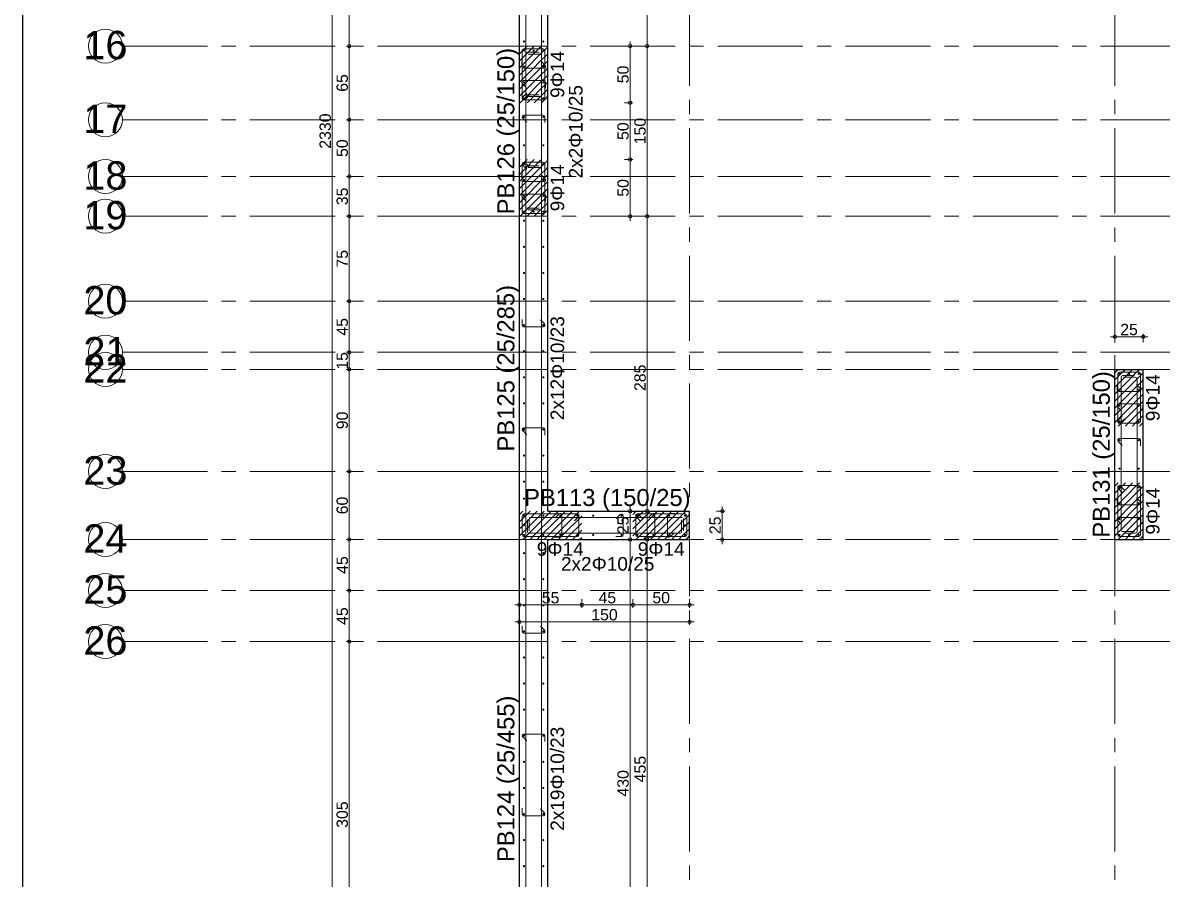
# Model space of a CAD drawing. Header units: millimetres. Extents: x 2232 to 85269, y -3593 to 5869.
# Drawn here: x 16178 to 17182, y 3731 to 4486 of the extents above; entities that cross this region are included whole.
import ezdxf

# ---------------------------------------------------------------- set-up
doc = ezdxf.new("R2010")
doc.units = ezdxf.units.MM
doc.linetypes.add('CENTER2', pattern=[112.5, 75, -12.5, 12.5, -12.5])
doc.linetypes.add('DASHDOT2', pattern=[12.7, 6.35, -3.175, 0, -3.175])
doc.layers.add('aks', color=251, linetype='DASHDOT2', lineweight=35)
for name, color, linetype in [('Donatı Yazısı', 7, 'Continuous'), ('Donatı Çizgisi', 7, 'Continuous'), ('Kolon', 7, 'Continuous'), ('Ölçülendirme', 7, 'Continuous')]:
    doc.layers.add(name, color=color, linetype=linetype)
doc.styles.add('arial_1_18', font='arial.ttf', dxfattribs={"height": 0.2})

# ---------------------------------------------------------------- blocks, each defined once
blk = doc.blocks.new('IDE912Entity7120')
at = {"layer": 'aks', "color": 250, "linetype": 'CENTER2', "lineweight": 5}
for points in [[(144.4, 1455), (444.4, 1455)], [(444.4, 1455), (3754.4, 1455)]]:
    blk.add_lwpolyline(points, dxfattribs=at)
at = {"layer": 'aks', "color": 30, "linetype": 'Continuous', "lineweight": 5}
blk.add_circle((129.4, 1455), 15, dxfattribs=at)
at = {"layer": 'aks', "color": 1, "linetype": 'Continuous', "lineweight": 5, "style": 'arial_1_18'}
blk.add_text('17', height=25, dxfattribs=at).set_placement((110, 1443.4))
blk = doc.blocks.new('IDE912Entity7145')
at = {"layer": 'aks', "color": 250, "linetype": 'CENTER2', "lineweight": 5}
for points in [[(144.4, 1085), (444.4, 1085)], [(444.4, 1085), (3754.4, 1085)]]:
    blk.add_lwpolyline(points, dxfattribs=at)
at = {"layer": 'aks', "color": 30, "linetype": 'Continuous', "lineweight": 5}
blk.add_circle((129.4, 1085), 15, dxfattribs=at)
at = {"layer": 'aks', "color": 1, "linetype": 'Continuous', "lineweight": 5, "style": 'arial_1_18'}
blk.add_text('24', height=25, dxfattribs=at).set_placement((110, 1073.4))
blk = doc.blocks.new('IDE912Entity7146')
at = {"layer": 'aks', "color": 250, "linetype": 'CENTER2', "lineweight": 5}
for points in [[(144.4, 1235), (444.4, 1235)], [(444.4, 1235), (3754.4, 1235)]]:
    blk.add_lwpolyline(points, dxfattribs=at)
at = {"layer": 'aks', "color": 30, "linetype": 'Continuous', "lineweight": 5}
blk.add_circle((129.4, 1235), 15, dxfattribs=at)
at = {"layer": 'aks', "color": 1, "linetype": 'Continuous', "lineweight": 5, "style": 'arial_1_18'}
blk.add_text('22', height=25, dxfattribs=at).set_placement((110, 1223.4))
blk = doc.blocks.new('IDE912Entity7147')
at = {"layer": 'aks', "color": 250, "linetype": 'CENTER2', "lineweight": 5}
blk.add_lwpolyline([(644.4, 360), (644.4, 2530)], dxfattribs=at)
blk = doc.blocks.new('IDE912Entity7148')
at = {"layer": 'aks', "color": 250, "linetype": 'CENTER2', "lineweight": 5}
blk.add_lwpolyline([(494.4, 360), (494.4, 2530)], dxfattribs=at)
blk = doc.blocks.new('IDE912Entity7149')
at = {"layer": 'aks', "color": 250, "linetype": 'CENTER2', "lineweight": 5}
for points in [[(144.4, 1040), (444.4, 1040)], [(444.4, 1040), (3754.4, 1040)]]:
    blk.add_lwpolyline(points, dxfattribs=at)
at = {"layer": 'aks', "color": 30, "linetype": 'Continuous', "lineweight": 5}
blk.add_circle((129.4, 1040), 15, dxfattribs=at)
at = {"layer": 'aks', "color": 1, "linetype": 'Continuous', "lineweight": 5, "style": 'arial_1_18'}
blk.add_text('25', height=25, dxfattribs=at).set_placement((110, 1028.4))
blk = doc.blocks.new('IDE912Entity7150')
at = {"layer": 'aks', "color": 250, "linetype": 'CENTER2', "lineweight": 5}
for points in [[(144.4, 1295), (444.4, 1295)], [(444.4, 1295), (3754.4, 1295)]]:
    blk.add_lwpolyline(points, dxfattribs=at)
at = {"layer": 'aks', "color": 30, "linetype": 'Continuous', "lineweight": 5}
blk.add_circle((129.4, 1295), 15, dxfattribs=at)
at = {"layer": 'aks', "color": 1, "linetype": 'Continuous', "lineweight": 5, "style": 'arial_1_18'}
blk.add_text('20', height=25, dxfattribs=at).set_placement((110, 1283.4))
blk = doc.blocks.new('IDE912Entity7151')
at = {"layer": 'aks', "color": 250, "linetype": 'CENTER2', "lineweight": 5}
for points in [[(144.4, 1405), (444.4, 1405)], [(444.4, 1405), (3754.4, 1405)]]:
    blk.add_lwpolyline(points, dxfattribs=at)
at = {"layer": 'aks', "color": 30, "linetype": 'Continuous', "lineweight": 5}
blk.add_circle((129.4, 1405), 15, dxfattribs=at)
at = {"layer": 'aks', "color": 1, "linetype": 'Continuous', "lineweight": 5, "style": 'arial_1_18'}
blk.add_text('18', height=25, dxfattribs=at).set_placement((110, 1393.4))
blk = doc.blocks.new('IDE912Entity7152')
at = {"layer": 'aks', "color": 250, "linetype": 'CENTER2', "lineweight": 5}
for points in [[(144.4, 1250), (444.4, 1250)], [(444.4, 1250), (3754.4, 1250)]]:
    blk.add_lwpolyline(points, dxfattribs=at)
at = {"layer": 'aks', "color": 30, "linetype": 'Continuous', "lineweight": 5}
blk.add_circle((129.4, 1250), 15, dxfattribs=at)
at = {"layer": 'aks', "color": 1, "linetype": 'Continuous', "lineweight": 5, "style": 'arial_1_18'}
blk.add_text('21', height=25, dxfattribs=at).set_placement((110, 1238.4))
blk = doc.blocks.new('IDE912Entity7153')
at = {"layer": 'aks', "color": 250, "linetype": 'CENTER2', "lineweight": 5}
for points in [[(144.4, 995), (444.4, 995)], [(444.4, 995), (3754.4, 995)]]:
    blk.add_lwpolyline(points, dxfattribs=at)
at = {"layer": 'aks', "color": 30, "linetype": 'Continuous', "lineweight": 5}
blk.add_circle((129.4, 995), 15, dxfattribs=at)
at = {"layer": 'aks', "color": 1, "linetype": 'Continuous', "lineweight": 5, "style": 'arial_1_18'}
blk.add_text('26', height=25, dxfattribs=at).set_placement((110, 983.4))
blk = doc.blocks.new('IDE912Entity7154')
at = {"layer": 'aks', "color": 250, "linetype": 'CENTER2', "lineweight": 5}
for points in [[(144.4, 1145), (444.4, 1145)], [(444.4, 1145), (3754.4, 1145)]]:
    blk.add_lwpolyline(points, dxfattribs=at)
at = {"layer": 'aks', "color": 30, "linetype": 'Continuous', "lineweight": 5}
blk.add_circle((129.4, 1145), 15, dxfattribs=at)
at = {"layer": 'aks', "color": 1, "linetype": 'Continuous', "lineweight": 5, "style": 'arial_1_18'}
blk.add_text('23', height=25, dxfattribs=at).set_placement((110, 1133.4))
blk = doc.blocks.new('IDE912Entity7155')
at = {"layer": 'aks', "color": 250, "linetype": 'CENTER2', "lineweight": 5}
for points in [[(144.4, 1370), (444.4, 1370)], [(444.4, 1370), (3754.4, 1370)]]:
    blk.add_lwpolyline(points, dxfattribs=at)
at = {"layer": 'aks', "color": 30, "linetype": 'Continuous', "lineweight": 5}
blk.add_circle((129.4, 1370), 15, dxfattribs=at)
at = {"layer": 'aks', "color": 1, "linetype": 'Continuous', "lineweight": 5, "style": 'arial_1_18'}
blk.add_text('19', height=25, dxfattribs=at).set_placement((110, 1358.4))
blk = doc.blocks.new('IDE912Entity7156')
at = {"layer": 'aks', "color": 250, "linetype": 'CENTER2', "lineweight": 5}
for points in [[(144.4, 1520), (444.4, 1520)], [(444.4, 1520), (3754.4, 1520)]]:
    blk.add_lwpolyline(points, dxfattribs=at)
at = {"layer": 'aks', "color": 30, "linetype": 'Continuous', "lineweight": 5}
blk.add_circle((129.4, 1520), 15, dxfattribs=at)
at = {"layer": 'aks', "color": 1, "linetype": 'Continuous', "lineweight": 5, "style": 'arial_1_18'}
blk.add_text('16', height=25, dxfattribs=at).set_placement((110, 1508.4))
blk = doc.blocks.new('IDE912Entity7157')
at = {"layer": 'aks', "color": 250, "linetype": 'CENTER2', "lineweight": 5}
blk.add_lwpolyline([(1019.4, 360), (1019.4, 2530)], dxfattribs=at)
blk = doc.blocks.new('IDE912Entity7168')
at = {"layer": 'Ölçülendirme', "color": 5, "linetype": 'Continuous', "lineweight": 5}
for points in [[(329.4, 276), (329.4, 2614)], [(344.4, 276), (344.4, 2614)], [(349.4, 1520), (341.9, 1520)], [(349.4, 1455), (341.9, 1455)], [(349.4, 1405), (341.9, 1405)], [(349.4, 1370), (341.9, 1370)], [(349.4, 1295), (341.9, 1295)], [(349.4, 1250), (341.9, 1250)], [(349.4, 1235), (341.9, 1235)], [(349.4, 1145), (341.9, 1145)], [(349.4, 1085), (341.9, 1085)], [(349.4, 1040), (341.9, 1040)], [(349.4, 995), (341.9, 995)]]:
    blk.add_lwpolyline(points, dxfattribs=at)
for centre in [(344.4, 1520), (344.4, 1455), (344.4, 1405), (344.4, 1370), (344.4, 1295), (344.4, 1250), (344.4, 1235), (344.4, 1145), (344.4, 1085), (344.4, 1040), (344.4, 995)]:
    blk.add_circle(centre, 1.5, dxfattribs=at)
at = {"layer": 'Ölçülendirme', "color": 5, "linetype": 'Continuous', "lineweight": 5, "style": 'arial_1_18'}
for s, p in [('65', (343.2, 1479.7)), ('2330', (328.2, 1429.5)), ('50', (343.2, 1422.2)), ('35', (343.2, 1379.7)), ('75', (343.2, 1324.7)), ('45', (343.2, 1264.7)), ('15', (343.2, 1234.7)), ('90', (343.2, 1182.2)), ('60', (343.2, 1107.2)), ('45', (343.2, 1054.7)), ('45', (343.2, 1009.7)), ('305', (343.2, 830.8))]:
    blk.add_text(s, height=10, rotation=90, dxfattribs=at).set_placement(p)

msp = doc.modelspace()

# ---------------------------------------------------------------- hatches: boundary and pattern name
at = {"layer": 'Donatı Çizgisi', "linetype": 'Continuous', "lineweight": 5}
h = msp.add_hatch(color=5, dxfattribs=at)
edge = h.paths.add_edge_path(flags=0)
edge.add_arc((16619.7, 4469.7), 1, 0, 360)
h = msp.add_hatch(color=5, dxfattribs=at)
edge = h.paths.add_edge_path(flags=0)
edge.add_arc((16636.7, 4469.7), 1, 0, 360)
h = msp.add_hatch(color=5, dxfattribs=at)
edge = h.paths.add_edge_path(flags=0)
edge.add_arc((16619.7, 4461.7), 1, 0, 360)
h = msp.add_hatch(color=5, dxfattribs=at)
edge = h.paths.add_edge_path(flags=0)
edge.add_arc((16628.2, 4461.7), 1, 0, 360)
h = msp.add_hatch(color=5, dxfattribs=at)
edge = h.paths.add_edge_path(flags=0)
edge.add_arc((16636.7, 4461.7), 1, 0, 360)
h = msp.add_hatch(color=5, dxfattribs=at)
edge = h.paths.add_edge_path(flags=0)
edge.add_arc((16619.7, 4447.7), 1, 0, 360)
h = msp.add_hatch(color=5, dxfattribs=at)
edge = h.paths.add_edge_path(flags=0)
edge.add_arc((16636.7, 4447.7), 1, 0, 360)
h = msp.add_hatch(color=5, dxfattribs=at)
edge = h.paths.add_edge_path(flags=0)
edge.add_arc((16619.7, 4433.7), 1, 0, 360)
h = msp.add_hatch(color=5, dxfattribs=at)
edge = h.paths.add_edge_path(flags=0)
edge.add_arc((16636.7, 4433.7), 1, 0, 360)
h = msp.add_hatch(color=5, dxfattribs=at)
edge = h.paths.add_edge_path(flags=0)
edge.add_arc((16619.7, 4419.7), 1, 0, 360)
h = msp.add_hatch(color=5, dxfattribs=at)
edge = h.paths.add_edge_path(flags=0)
edge.add_arc((16636.7, 4419.7), 1, 0, 360)
h = msp.add_hatch(color=5, dxfattribs=at)
edge = h.paths.add_edge_path(flags=0)
edge.add_arc((16619.7, 4403.2), 1, 0, 360)
h = msp.add_hatch(color=5, dxfattribs=at)
edge = h.paths.add_edge_path(flags=0)
edge.add_arc((16636.7, 4403.2), 1, 0, 360)
h = msp.add_hatch(color=5, dxfattribs=at)
edge = h.paths.add_edge_path(flags=0)
edge.add_arc((16619.7, 4378.2), 1, 0, 360)
h = msp.add_hatch(color=5, dxfattribs=at)
edge = h.paths.add_edge_path(flags=0)
edge.add_arc((16636.7, 4378.2), 1, 0, 360)
h = msp.add_hatch(color=5, dxfattribs=at)
edge = h.paths.add_edge_path(flags=0)
edge.add_arc((16619.7, 4361.7), 1, 0, 360)
h = msp.add_hatch(color=5, dxfattribs=at)
edge = h.paths.add_edge_path(flags=0)
edge.add_arc((16636.7, 4361.7), 1, 0, 360)
h = msp.add_hatch(color=5, dxfattribs=at)
edge = h.paths.add_edge_path(flags=0)
edge.add_arc((16619.7, 4347.7), 1, 0, 360)
h = msp.add_hatch(color=5, dxfattribs=at)
edge = h.paths.add_edge_path(flags=0)
edge.add_arc((16636.7, 4347.7), 1, 0, 360)
h = msp.add_hatch(color=5, dxfattribs=at)
edge = h.paths.add_edge_path(flags=0)
edge.add_arc((16619.7, 4333.7), 1, 0, 360)
h = msp.add_hatch(color=5, dxfattribs=at)
edge = h.paths.add_edge_path(flags=0)
edge.add_arc((16636.7, 4333.7), 1, 0, 360)
h = msp.add_hatch(color=5, dxfattribs=at)
edge = h.paths.add_edge_path(flags=0)
edge.add_arc((16619.7, 4319.7), 1, 0, 360)
h = msp.add_hatch(color=5, dxfattribs=at)
edge = h.paths.add_edge_path(flags=0)
edge.add_arc((16628.2, 4319.7), 1, 0, 360)
h = msp.add_hatch(color=5, dxfattribs=at)
edge = h.paths.add_edge_path(flags=0)
edge.add_arc((16636.7, 4319.7), 1, 0, 360)
h = msp.add_hatch(color=5, dxfattribs=at)
edge = h.paths.add_edge_path(flags=0)
edge.add_arc((16619.7, 4311.7), 1, 0, 360)
h = msp.add_hatch(color=5, dxfattribs=at)
edge = h.paths.add_edge_path(flags=0)
edge.add_arc((16636.7, 4311.7), 1, 0, 360)
h = msp.add_hatch(color=5, dxfattribs=at)
edge = h.paths.add_edge_path(flags=0)
edge.add_arc((16619.7, 4288.7), 1, 0, 360)
h = msp.add_hatch(color=5, dxfattribs=at)
edge = h.paths.add_edge_path(flags=0)
edge.add_arc((16636.7, 4288.7), 1, 0, 360)
h = msp.add_hatch(color=5, dxfattribs=at)
edge = h.paths.add_edge_path(flags=0)
edge.add_arc((16619.7, 4265.7), 1, 0, 360)
h = msp.add_hatch(color=5, dxfattribs=at)
edge = h.paths.add_edge_path(flags=0)
edge.add_arc((16636.7, 4265.7), 1, 0, 360)
h = msp.add_hatch(color=5, dxfattribs=at)
edge = h.paths.add_edge_path(flags=0)
edge.add_arc((16619.7, 4242.7), 1, 0, 360)
h = msp.add_hatch(color=5, dxfattribs=at)
edge = h.paths.add_edge_path(flags=0)
edge.add_arc((16636.7, 4242.7), 1, 0, 360)
h = msp.add_hatch(color=5, dxfattribs=at)
edge = h.paths.add_edge_path(flags=0)
edge.add_arc((16619.7, 4219.7), 1, 0, 360)
h = msp.add_hatch(color=5, dxfattribs=at)
edge = h.paths.add_edge_path(flags=0)
edge.add_arc((16636.7, 4219.7), 1, 0, 360)
h = msp.add_hatch(color=5, dxfattribs=at)
edge = h.paths.add_edge_path(flags=0)
edge.add_arc((16619.7, 4196.7), 1, 0, 360)
h = msp.add_hatch(color=5, dxfattribs=at)
edge = h.paths.add_edge_path(flags=0)
edge.add_arc((16636.7, 4196.7), 1, 0, 360)
h = msp.add_hatch(color=5, dxfattribs=at)
edge = h.paths.add_edge_path(flags=0)
edge.add_arc((16619.7, 4173.7), 1, 0, 360)
h = msp.add_hatch(color=5, dxfattribs=at)
edge = h.paths.add_edge_path(flags=0)
edge.add_arc((16636.7, 4173.7), 1, 0, 360)
h = msp.add_hatch(color=5, dxfattribs=at)
edge = h.paths.add_edge_path(flags=0)
edge.add_arc((17144.7, 4176.7), 1, 0, 360)
h = msp.add_hatch(color=5, dxfattribs=at)
edge = h.paths.add_edge_path(flags=0)
edge.add_arc((17153.2, 4176.7), 1, 0, 360)
h = msp.add_hatch(color=5, dxfattribs=at)
edge = h.paths.add_edge_path(flags=0)
edge.add_arc((17161.7, 4176.7), 1, 0, 360)
h = msp.add_hatch(color=5, dxfattribs=at)
edge = h.paths.add_edge_path(flags=0)
edge.add_arc((17144.7, 4162.7), 1, 0, 360)
h = msp.add_hatch(color=5, dxfattribs=at)
edge = h.paths.add_edge_path(flags=0)
edge.add_arc((17161.7, 4162.7), 1, 0, 360)
h = msp.add_hatch(color=5, dxfattribs=at)
edge = h.paths.add_edge_path(flags=0)
edge.add_arc((16619.7, 4150.7), 1, 0, 360)
h = msp.add_hatch(color=5, dxfattribs=at)
edge = h.paths.add_edge_path(flags=0)
edge.add_arc((16636.7, 4150.7), 1, 0, 360)
h = msp.add_hatch(color=5, dxfattribs=at)
edge = h.paths.add_edge_path(flags=0)
edge.add_arc((17144.7, 4148.7), 1, 0, 360)
h = msp.add_hatch(color=5, dxfattribs=at)
edge = h.paths.add_edge_path(flags=0)
edge.add_arc((17161.7, 4148.7), 1, 0, 360)
h = msp.add_hatch(color=5, dxfattribs=at)
edge = h.paths.add_edge_path(flags=0)
edge.add_arc((17144.7, 4134.7), 1, 0, 360)
h = msp.add_hatch(color=5, dxfattribs=at)
edge = h.paths.add_edge_path(flags=0)
edge.add_arc((17161.7, 4134.7), 1, 0, 360)
h = msp.add_hatch(color=5, dxfattribs=at)
edge = h.paths.add_edge_path(flags=0)
edge.add_arc((16619.7, 4127.7), 1, 0, 360)
h = msp.add_hatch(color=5, dxfattribs=at)
edge = h.paths.add_edge_path(flags=0)
edge.add_arc((16636.7, 4127.7), 1, 0, 360)
h = msp.add_hatch(color=5, dxfattribs=at)
edge = h.paths.add_edge_path(flags=0)
edge.add_arc((17144.7, 4118.2), 1, 0, 360)
h = msp.add_hatch(color=5, dxfattribs=at)
edge = h.paths.add_edge_path(flags=0)
edge.add_arc((17161.7, 4118.2), 1, 0, 360)
h = msp.add_hatch(color=5, dxfattribs=at)
edge = h.paths.add_edge_path(flags=0)
edge.add_arc((16619.7, 4104.7), 1, 0, 360)
h = msp.add_hatch(color=5, dxfattribs=at)
edge = h.paths.add_edge_path(flags=0)
edge.add_arc((16636.7, 4104.7), 1, 0, 360)
h = msp.add_hatch(color=5, dxfattribs=at)
edge = h.paths.add_edge_path(flags=0)
edge.add_arc((17144.7, 4093.2), 1, 0, 360)
h = msp.add_hatch(color=5, dxfattribs=at)
edge = h.paths.add_edge_path(flags=0)
edge.add_arc((17161.7, 4093.2), 1, 0, 360)
h = msp.add_hatch(color=5, dxfattribs=at)
edge = h.paths.add_edge_path(flags=0)
edge.add_arc((16619.7, 4081.7), 1, 0, 360)
h = msp.add_hatch(color=5, dxfattribs=at)
edge = h.paths.add_edge_path(flags=0)
edge.add_arc((16636.7, 4081.7), 1, 0, 360)
h = msp.add_hatch(color=5, dxfattribs=at)
edge = h.paths.add_edge_path(flags=0)
edge.add_arc((17144.7, 4076.7), 1, 0, 360)
h = msp.add_hatch(color=5, dxfattribs=at)
edge = h.paths.add_edge_path(flags=0)
edge.add_arc((17161.7, 4076.7), 1, 0, 360)
h = msp.add_hatch(color=5, dxfattribs=at)
edge = h.paths.add_edge_path(flags=0)
edge.add_arc((16619.7, 4066.7), 1, 0, 360)
h = msp.add_hatch(color=5, dxfattribs=at)
edge = h.paths.add_edge_path(flags=0)
edge.add_arc((16636.7, 4066.7), 1, 0, 360)
h = msp.add_hatch(color=5, dxfattribs=at)
edge = h.paths.add_edge_path(flags=0)
edge.add_arc((17144.7, 4062.7), 1, 0, 360)
h = msp.add_hatch(color=5, dxfattribs=at)
edge = h.paths.add_edge_path(flags=0)
edge.add_arc((17161.7, 4062.7), 1, 0, 360)
h = msp.add_hatch(color=5, dxfattribs=at)
edge = h.paths.add_edge_path(flags=0)
edge.add_arc((16619.7, 4051.7), 1, 0, 360)
h = msp.add_hatch(color=5, dxfattribs=at)
edge = h.paths.add_edge_path(flags=0)
edge.add_arc((16636.7, 4051.7), 1, 0, 360)
h = msp.add_hatch(color=5, dxfattribs=at)
edge = h.paths.add_edge_path(flags=0)
edge.add_arc((16651.7, 4051.7), 1, 0, 360)
h = msp.add_hatch(color=5, dxfattribs=at)
edge = h.paths.add_edge_path(flags=0)
edge.add_arc((16666.7, 4051.7), 1, 0, 360)
h = msp.add_hatch(color=5, dxfattribs=at)
edge = h.paths.add_edge_path(flags=0)
edge.add_arc((16680.7, 4051.7), 1, 0, 360)
h = msp.add_hatch(color=5, dxfattribs=at)
edge = h.paths.add_edge_path(flags=0)
edge.add_arc((16705.7, 4051.7), 1, 0, 360)
h = msp.add_hatch(color=5, dxfattribs=at)
edge = h.paths.add_edge_path(flags=0)
edge.add_arc((16719.7, 4051.7), 1, 0, 360)
h = msp.add_hatch(color=5, dxfattribs=at)
edge = h.paths.add_edge_path(flags=0)
edge.add_arc((16733.7, 4051.7), 1, 0, 360)
h = msp.add_hatch(color=5, dxfattribs=at)
edge = h.paths.add_edge_path(flags=0)
edge.add_arc((16747.7, 4051.7), 1, 0, 360)
h = msp.add_hatch(color=5, dxfattribs=at)
edge = h.paths.add_edge_path(flags=0)
edge.add_arc((16761.7, 4051.7), 1, 0, 360)
h = msp.add_hatch(color=5, dxfattribs=at)
edge = h.paths.add_edge_path(flags=0)
edge.add_arc((17144.7, 4048.7), 1, 0, 360)
h = msp.add_hatch(color=5, dxfattribs=at)
edge = h.paths.add_edge_path(flags=0)
edge.add_arc((17161.7, 4048.7), 1, 0, 360)
h = msp.add_hatch(color=5, dxfattribs=at)
edge = h.paths.add_edge_path(flags=0)
edge.add_arc((16619.7, 4043.2), 1, 0, 360)
h = msp.add_hatch(color=5, dxfattribs=at)
edge = h.paths.add_edge_path(flags=0)
edge.add_arc((16761.7, 4043.2), 1, 0, 360)
h = msp.add_hatch(color=5, dxfattribs=at)
edge = h.paths.add_edge_path(flags=0)
edge.add_arc((16619.7, 4034.7), 1, 0, 360)
h = msp.add_hatch(color=5, dxfattribs=at)
edge = h.paths.add_edge_path(flags=0)
edge.add_arc((16636.7, 4034.7), 1, 0, 360)
h = msp.add_hatch(color=5, dxfattribs=at)
edge = h.paths.add_edge_path(flags=0)
edge.add_arc((16651.7, 4034.7), 1, 0, 360)
h = msp.add_hatch(color=5, dxfattribs=at)
edge = h.paths.add_edge_path(flags=0)
edge.add_arc((16666.7, 4034.7), 1, 0, 360)
h = msp.add_hatch(color=5, dxfattribs=at)
edge = h.paths.add_edge_path(flags=0)
edge.add_arc((16680.7, 4034.7), 1, 0, 360)
h = msp.add_hatch(color=5, dxfattribs=at)
edge = h.paths.add_edge_path(flags=0)
edge.add_arc((16705.7, 4034.7), 1, 0, 360)
h = msp.add_hatch(color=5, dxfattribs=at)
edge = h.paths.add_edge_path(flags=0)
edge.add_arc((16719.7, 4034.7), 1, 0, 360)
h = msp.add_hatch(color=5, dxfattribs=at)
edge = h.paths.add_edge_path(flags=0)
edge.add_arc((16733.7, 4034.7), 1, 0, 360)
h = msp.add_hatch(color=5, dxfattribs=at)
edge = h.paths.add_edge_path(flags=0)
edge.add_arc((16747.7, 4034.7), 1, 0, 360)
h = msp.add_hatch(color=5, dxfattribs=at)
edge = h.paths.add_edge_path(flags=0)
edge.add_arc((16761.7, 4034.7), 1, 0, 360)
h = msp.add_hatch(color=5, dxfattribs=at)
edge = h.paths.add_edge_path(flags=0)
edge.add_arc((17144.7, 4034.7), 1, 0, 360)
h = msp.add_hatch(color=5, dxfattribs=at)
edge = h.paths.add_edge_path(flags=0)
edge.add_arc((17153.2, 4034.7), 1, 0, 360)
h = msp.add_hatch(color=5, dxfattribs=at)
edge = h.paths.add_edge_path(flags=0)
edge.add_arc((17161.7, 4034.7), 1, 0, 360)
h = msp.add_hatch(color=5, dxfattribs=at)
edge = h.paths.add_edge_path(flags=0)
edge.add_arc((16619.7, 4018.7), 1, 0, 360)
h = msp.add_hatch(color=5, dxfattribs=at)
edge = h.paths.add_edge_path(flags=0)
edge.add_arc((16636.7, 4018.7), 1, 0, 360)
h = msp.add_hatch(color=5, dxfattribs=at)
edge = h.paths.add_edge_path(flags=0)
edge.add_arc((16619.7, 3995.7), 1, 0, 360)
h = msp.add_hatch(color=5, dxfattribs=at)
edge = h.paths.add_edge_path(flags=0)
edge.add_arc((16636.7, 3995.7), 1, 0, 360)
h = msp.add_hatch(color=5, dxfattribs=at)
edge = h.paths.add_edge_path(flags=0)
edge.add_arc((16619.7, 3972.7), 1, 0, 360)
h = msp.add_hatch(color=5, dxfattribs=at)
edge = h.paths.add_edge_path(flags=0)
edge.add_arc((16636.7, 3972.7), 1, 0, 360)
h = msp.add_hatch(color=5, dxfattribs=at)
edge = h.paths.add_edge_path(flags=0)
edge.add_arc((16619.7, 3949.7), 1, 0, 360)
h = msp.add_hatch(color=5, dxfattribs=at)
edge = h.paths.add_edge_path(flags=0)
edge.add_arc((16636.7, 3949.7), 1, 0, 360)
h = msp.add_hatch(color=5, dxfattribs=at)
edge = h.paths.add_edge_path(flags=0)
edge.add_arc((16619.7, 3926.7), 1, 0, 360)
h = msp.add_hatch(color=5, dxfattribs=at)
edge = h.paths.add_edge_path(flags=0)
edge.add_arc((16636.7, 3926.7), 1, 0, 360)
h = msp.add_hatch(color=5, dxfattribs=at)
edge = h.paths.add_edge_path(flags=0)
edge.add_arc((16619.7, 3903.7), 1, 0, 360)
h = msp.add_hatch(color=5, dxfattribs=at)
edge = h.paths.add_edge_path(flags=0)
edge.add_arc((16636.7, 3903.7), 1, 0, 360)
h = msp.add_hatch(color=5, dxfattribs=at)
edge = h.paths.add_edge_path(flags=0)
edge.add_arc((16619.7, 3880.7), 1, 0, 360)
h = msp.add_hatch(color=5, dxfattribs=at)
edge = h.paths.add_edge_path(flags=0)
edge.add_arc((16636.7, 3880.7), 1, 0, 360)
h = msp.add_hatch(color=5, dxfattribs=at)
edge = h.paths.add_edge_path(flags=0)
edge.add_arc((16619.7, 3857.7), 1, 0, 360)
h = msp.add_hatch(color=5, dxfattribs=at)
edge = h.paths.add_edge_path(flags=0)
edge.add_arc((16636.7, 3857.7), 1, 0, 360)
h = msp.add_hatch(color=5, dxfattribs=at)
edge = h.paths.add_edge_path(flags=0)
edge.add_arc((16619.7, 3834.7), 1, 0, 360)
h = msp.add_hatch(color=5, dxfattribs=at)
edge = h.paths.add_edge_path(flags=0)
edge.add_arc((16636.7, 3834.7), 1, 0, 360)
h = msp.add_hatch(color=5, dxfattribs=at)
edge = h.paths.add_edge_path(flags=0)
edge.add_arc((16619.7, 3811.7), 1, 0, 360)
h = msp.add_hatch(color=5, dxfattribs=at)
edge = h.paths.add_edge_path(flags=0)
edge.add_arc((16636.7, 3811.7), 1, 0, 360)
h = msp.add_hatch(color=5, dxfattribs=at)
edge = h.paths.add_edge_path(flags=0)
edge.add_arc((16619.7, 3788.7), 1, 0, 360)
h = msp.add_hatch(color=5, dxfattribs=at)
edge = h.paths.add_edge_path(flags=0)
edge.add_arc((16636.7, 3788.7), 1, 0, 360)
h = msp.add_hatch(color=5, dxfattribs=at)
edge = h.paths.add_edge_path(flags=0)
edge.add_arc((16619.7, 3765.7), 1, 0, 360)
h = msp.add_hatch(color=5, dxfattribs=at)
edge = h.paths.add_edge_path(flags=0)
edge.add_arc((16636.7, 3765.7), 1, 0, 360)
h = msp.add_hatch(color=5, dxfattribs=at)
edge = h.paths.add_edge_path(flags=0)
edge.add_arc((16619.7, 3742.7), 1, 0, 360)
h = msp.add_hatch(color=5, dxfattribs=at)
edge = h.paths.add_edge_path(flags=0)
edge.add_arc((16636.7, 3742.7), 1, 0, 360)

# ---------------------------------------------------------------- linework, layer by layer
msp.add_line((16177.8, 1368.7), (16177.8, 5868.7))
at = {"layer": 'Donatı Çizgisi', "color": 1, "linetype": 'Continuous', "lineweight": 5}
for points in [[(16621.2, 4424.2), (16621.2, 5223.7)], [(16635.2, 4422.7), (16635.2, 5222.2)], [(16617.7, 4447.7), (16617.7, 4452.7)], [(16621.2, 4324.2), (16621.2, 4458.7)], [(16622.7, 4460.2), (16633.1, 4460.2)], [(16633.7, 4458.7), (16623.3, 4458.7)], [(16634.7, 4452.3), (16638.2, 4448.8)], [(16635.2, 4322.7), (16635.2, 4457.2)], [(16637.2, 4446.2), (16619.2, 4446.2)], [(16621.6, 4429.1), (16618.1, 4432.7)], [(16619.2, 4435.2), (16637.2, 4435.2)], [(16638.7, 4433.7), (16638.7, 4428.7)], [(16633.1, 4422.7), (16622.7, 4422.7)], [(16623.3, 4421.2), (16633.7, 4421.2)], [(16622.1, 4398.6), (16618.6, 4402.2)], [(16619.7, 4404.7), (16636.7, 4404.7)], [(16638.2, 4403.2), (16638.2, 4398.2)], [(16622.7, 4360.2), (16633.1, 4360.2)], [(16617.7, 4347.7), (16617.7, 4352.7)], [(16621.2, 3559.2), (16621.2, 4358.7)], [(16633.7, 4358.7), (16623.3, 4358.7)], [(16634.7, 4352.3), (16638.2, 4348.8)], [(16635.2, 3557.7), (16635.2, 4357.2)], [(16637.2, 4346.2), (16619.2, 4346.2)], [(16621.6, 4329.1), (16618.1, 4332.7)], [(16619.2, 4335.2), (16637.2, 4335.2)], [(16638.7, 4333.7), (16638.7, 4328.7)], [(16633.1, 4322.7), (16622.7, 4322.7)], [(16623.3, 4321.2), (16633.7, 4321.2)], [(16618.2, 4219.7), (16618.2, 4224.7)], [(16634.2, 4224.3), (16637.7, 4220.8)], [(16636.7, 4218.2), (16619.7, 4218.2)], [(17146.2, 4039.2), (17146.2, 4173.7)], [(17147.7, 4175.2), (17158.1, 4175.2)], [(17158.7, 4173.7), (17148.3, 4173.7)], [(17160.2, 4037.7), (17160.2, 4172.2)], [(17142.7, 4162.7), (17142.7, 4167.7)], [(17162.2, 4161.2), (17144.2, 4161.2)], [(17159.7, 4167.3), (17163.2, 4163.8)], [(17144.2, 4150.2), (17162.2, 4150.2)], [(17146.6, 4144.1), (17143.1, 4147.7)], [(17163.7, 4148.7), (17163.7, 4143.7)], [(16619.7, 4129.2), (16636.7, 4129.2)], [(16622.1, 4123.1), (16618.6, 4126.7)], [(16638.2, 4127.7), (16638.2, 4122.7)], [(17144.7, 4119.7), (17161.7, 4119.7)], [(17147.1, 4113.6), (17143.6, 4117.2)], [(17163.2, 4118.2), (17163.2, 4113.2)], [(17142.7, 4062.7), (17142.7, 4067.7)], [(17162.2, 4061.2), (17144.2, 4061.2)], [(17159.7, 4067.3), (17163.2, 4063.8)], [(16625.7, 4050.2), (16758.7, 4050.2)], [(16647.1, 4049.7), (16650.6, 4053.3)], [(16653.2, 4052.2), (16653.2, 4034.2)], [(16701.1, 4049.2), (16704.6, 4052.8)], [(16707.2, 4051.7), (16707.2, 4034.7)], [(16729.1, 4049.7), (16732.6, 4053.3)], [(16735.2, 4052.2), (16735.2, 4034.2)], [(16746.2, 4034.2), (16746.2, 4052.2)], [(16747.7, 4053.7), (16752.7, 4053.7)], [(17144.2, 4050.2), (17162.2, 4050.2)], [(16622.7, 4048.1), (16622.7, 4037.7)], [(16624.2, 4038.3), (16624.2, 4048.7)], [(16758.7, 4037.7), (16758.7, 4048.1)], [(16760.2, 4048.7), (16760.2, 4038.3)], [(17146.6, 4044.1), (17143.1, 4047.7)], [(17163.7, 4048.7), (17163.7, 4043.7)], [(16624.2, 4036.2), (16757.2, 4036.2)], [(16651.7, 4032.7), (16646.7, 4032.7)], [(16705.7, 4033.2), (16700.7, 4033.2)], [(16733.7, 4032.7), (16728.7, 4032.7)], [(16752.3, 4036.7), (16748.7, 4033.2)], [(17158.1, 4037.7), (17147.7, 4037.7)], [(17148.3, 4036.2), (17158.7, 4036.2)], [(16618.2, 3949.7), (16618.2, 3954.7)], [(16634.2, 3954.3), (16637.7, 3950.8)], [(16636.7, 3948.2), (16619.7, 3948.2)], [(16619.7, 3859.2), (16636.7, 3859.2)], [(16622.1, 3853.1), (16618.6, 3856.7)], [(16638.2, 3857.7), (16638.2, 3852.7)], [(16618.2, 3788.7), (16618.2, 3793.7)], [(16634.2, 3793.3), (16637.7, 3789.8)], [(16636.7, 3787.2), (16619.7, 3787.2)]]:
    msp.add_lwpolyline(points, dxfattribs=at)
at = {"layer": 'Donatı Çizgisi', "color": 5, "linetype": 'Continuous', "lineweight": 5}
for points in [[(16618.2, 4419.7), (16618.2, 4461.7)], [(16619.7, 4463.2), (16636.7, 4463.2)], [(16638.2, 4461.7), (16638.2, 4419.7)], [(16618.6, 4420.8), (16622.1, 4424.3)], [(16624.3, 4422.2), (16620.7, 4418.7)], [(16636.7, 4418.2), (16619.7, 4418.2)], [(16618.2, 4361.7), (16618.2, 4319.7)], [(16618.6, 4360.7), (16622.1, 4357.1)], [(16636.7, 4363.2), (16619.7, 4363.2)], [(16624.3, 4359.2), (16620.7, 4362.8)], [(16638.2, 4319.7), (16638.2, 4361.7)], [(16619.7, 4318.2), (16636.7, 4318.2)], [(17143.2, 4134.7), (17143.2, 4176.7)], [(17144.7, 4178.2), (17161.7, 4178.2)], [(17163.2, 4176.7), (17163.2, 4134.7)], [(17143.6, 4135.8), (17147.1, 4139.3)], [(17161.7, 4133.2), (17144.7, 4133.2)], [(17149.3, 4137.2), (17145.7, 4133.7)], [(17143.2, 4076.7), (17143.2, 4034.7)], [(17143.6, 4075.7), (17147.1, 4072.1)], [(17161.7, 4078.2), (17144.7, 4078.2)], [(17149.3, 4074.2), (17145.7, 4077.8)], [(17163.2, 4034.7), (17163.2, 4076.7)], [(16618.2, 4051.7), (16618.2, 4034.7)], [(16666.7, 4053.2), (16619.7, 4053.2)], [(16665.6, 4052.8), (16662.1, 4049.2)], [(16664.2, 4047.1), (16667.7, 4050.7)], [(16668.2, 4034.7), (16668.2, 4051.7)], [(16718.2, 4034.7), (16718.2, 4051.7)], [(16722.1, 4047.1), (16718.6, 4050.7)], [(16719.7, 4053.2), (16761.7, 4053.2)], [(16720.7, 4052.8), (16724.3, 4049.2)], [(16763.2, 4051.7), (16763.2, 4034.7)], [(16619.7, 4033.2), (16666.7, 4033.2)], [(16761.7, 4033.2), (16719.7, 4033.2)], [(17144.7, 4033.2), (17161.7, 4033.2)]]:
    msp.add_lwpolyline(points, dxfattribs=at)
for centre, start, end in [((16619.7, 4461.7), 90, 180), ((16636.7, 4461.7), 0, 90), ((16619.7, 4419.7), 135, 270), ((16619.7, 4419.7), 180, 315), ((16636.7, 4419.7), 270, 0), ((16619.7, 4361.7), 45, 180), ((16619.7, 4361.7), 90, 225), ((16636.7, 4361.7), 0, 90), ((16619.7, 4319.7), 180, 270), ((16636.7, 4319.7), 270, 0), ((17144.7, 4176.7), 90, 180), ((17161.7, 4176.7), 0, 90), ((17144.7, 4134.7), 135, 270), ((17144.7, 4134.7), 180, 315), ((17161.7, 4134.7), 270, 0), ((17144.7, 4076.7), 45, 180), ((17144.7, 4076.7), 90, 225), ((17161.7, 4076.7), 0, 90), ((16619.7, 4051.7), 90, 180), ((16666.7, 4051.7), 0, 135), ((16666.7, 4051.7), 315, 90), ((16719.7, 4051.7), 90, 225), ((16719.7, 4051.7), 45, 180), ((16761.7, 4051.7), 0, 90), ((16619.7, 4034.7), 180, 270), ((16666.7, 4034.7), 270, 0), ((16719.7, 4034.7), 180, 270), ((16761.7, 4034.7), 270, 0), ((17144.7, 4034.7), 180, 270), ((17161.7, 4034.7), 270, 0)]:
    msp.add_arc(centre, 1.5, start, end, dxfattribs=at)
at = {"layer": 'Donatı Çizgisi', "color": 1, "linetype": 'Continuous', "lineweight": 5}
for centre, start, end in [((16622.7, 4458.7), 90, 180), ((16633.7, 4457.2), 0, 90), ((16619.2, 4447.7), 180, 270), ((16637.2, 4447.7), 270, 45), ((16619.2, 4433.7), 90, 225), ((16637.2, 4433.7), 0, 90), ((16622.7, 4424.2), 180, 270), ((16633.7, 4422.7), 270, 0), ((16619.7, 4403.2), 90, 225), ((16636.7, 4403.2), 0, 90), ((16622.7, 4358.7), 90, 180), ((16633.7, 4357.2), 0, 90), ((16619.2, 4347.7), 180, 270), ((16637.2, 4347.7), 270, 45), ((16619.2, 4333.7), 90, 225), ((16637.2, 4333.7), 0, 90), ((16622.7, 4324.2), 180, 270), ((16633.7, 4322.7), 270, 0), ((16619.7, 4219.7), 180, 270), ((16636.7, 4219.7), 270, 45), ((17147.7, 4173.7), 90, 180), ((17158.7, 4172.2), 0, 90), ((17144.2, 4162.7), 180, 270), ((17162.2, 4162.7), 270, 45), ((17144.2, 4148.7), 90, 225), ((17162.2, 4148.7), 0, 90), ((16619.7, 4127.7), 90, 225), ((16636.7, 4127.7), 0, 90), ((17144.7, 4118.2), 90, 225), ((17161.7, 4118.2), 0, 90), ((17144.2, 4062.7), 180, 270), ((17162.2, 4062.7), 270, 45), ((16625.7, 4048.7), 90, 180), ((16651.7, 4052.2), 0, 135), ((16705.7, 4051.7), 0, 135), ((16733.7, 4052.2), 0, 135), ((16747.7, 4052.2), 90, 180), ((16758.7, 4048.7), 0, 90), ((17144.2, 4048.7), 90, 225), ((17162.2, 4048.7), 0, 90), ((17147.7, 4039.2), 180, 270), ((16624.2, 4037.7), 180, 270), ((16651.7, 4034.2), 270, 0), ((16705.7, 4034.7), 270, 0), ((16733.7, 4034.2), 270, 0), ((16747.7, 4034.2), 180, 315), ((16757.2, 4037.7), 270, 0), ((17158.7, 4037.7), 270, 0), ((16619.7, 3949.7), 180, 270), ((16636.7, 3949.7), 270, 45), ((16619.7, 3857.7), 90, 225), ((16636.7, 3857.7), 0, 90), ((16619.7, 3788.7), 180, 270), ((16636.7, 3788.7), 270, 45)]:
    msp.add_arc(centre, 1.5, start, end, dxfattribs=at)
at = {"layer": 'Kolon', "color": 33, "linetype": 'Continuous', "lineweight": -3}
for points in [[(16615.7, 4465.7), (16615.7, 4725.7)], [(16640.7, 4465.7), (16640.7, 4725.7)], [(16615.7, 4315.7), (16615.7, 4465.7)], [(16640.7, 4315.7), (16640.7, 4465.7)], [(16615.7, 4055.7), (16615.7, 4315.7)], [(16640.7, 4055.7), (16640.7, 4315.7)], [(17140.7, 4030.7), (17140.7, 4180.7)], [(17140.7, 4180.7), (17165.7, 4180.7)], [(17165.7, 4030.7), (17165.7, 4180.7)], [(16615.7, 4030.7), (16615.7, 4055.7)], [(16615.7, 4030.7), (16615.7, 4055.7)], [(16640.7, 4055.7), (16765.7, 4055.7)], [(16765.7, 4030.7), (16765.7, 4055.7)], [(16615.7, 3600.7), (16615.7, 4030.7)], [(16640.7, 4030.7), (16765.7, 4030.7)], [(16640.7, 3600.7), (16640.7, 4030.7)], [(17140.7, 4030.7), (17165.7, 4030.7)]]:
    msp.add_lwpolyline(points, dxfattribs=at)
at = {"layer": 'Kolon', "color": 251, "linetype": 'Continuous', "lineweight": -3}
for points in [[(16615.7, 4465.1), (16616.2, 4465.7)], [(16615.7, 4458.9), (16621.2, 4464.5)], [(16621.2, 4458.2), (16628.7, 4465.7)], [(16621.2, 4464.5), (16622.5, 4465.7)], [(16627.5, 4458.2), (16633.7, 4464.5)], [(16633.7, 4464.5), (16635, 4465.7)], [(16633.7, 4458.2), (16640.7, 4465.1)], [(16615.7, 4452.6), (16621.2, 4458.2)], [(16615.7, 4446.4), (16621.2, 4452)], [(16621.2, 4445.7), (16633.7, 4458.2)], [(16621.2, 4452), (16627.5, 4458.2)], [(16627.5, 4445.7), (16633.7, 4452)], [(16633.7, 4452), (16640, 4458.2)], [(16633.7, 4445.7), (16640.7, 4452.6)], [(16640, 4458.2), (16640.7, 4458.9)], [(16615.7, 4440.1), (16621.2, 4445.7)], [(16621.2, 4433.2), (16633.7, 4445.7)], [(16621.2, 4439.5), (16627.5, 4445.7)], [(16633.7, 4439.5), (16640, 4445.7)], [(16640, 4445.7), (16640.7, 4446.4)], [(16615.7, 4433.9), (16621.2, 4439.5)], [(16615.7, 4427.6), (16621.2, 4433.2)], [(16621.2, 4420.7), (16633.7, 4433.2)], [(16621.2, 4427), (16627.5, 4433.2)], [(16627.5, 4433.2), (16633.7, 4439.5)], [(16633.7, 4433.2), (16640.7, 4440.1)], [(16633.7, 4427), (16640, 4433.2)], [(16640, 4433.2), (16640.7, 4433.9)], [(16615.7, 4421.4), (16621.2, 4427)], [(16616.2, 4415.7), (16621.2, 4420.7)], [(16622.5, 4415.7), (16627.5, 4420.7)], [(16627.5, 4420.7), (16633.7, 4427)], [(16628.7, 4415.7), (16633.7, 4420.7)], [(16633.7, 4420.7), (16640.7, 4427.6)], [(16635, 4415.7), (16640, 4420.7)], [(16640, 4420.7), (16640.7, 4421.4)], [(16615.7, 4365.1), (16616.2, 4365.7)], [(16615.7, 4358.9), (16621.2, 4364.5)], [(16621.2, 4358.2), (16628.7, 4365.7)], [(16621.2, 4364.5), (16622.5, 4365.7)], [(16627.5, 4358.2), (16633.7, 4364.5)], [(16633.7, 4364.5), (16635, 4365.7)], [(16633.7, 4358.2), (16640.7, 4365.1)], [(16615.7, 4352.6), (16621.2, 4358.2)], [(16615.7, 4346.4), (16621.2, 4352)], [(16621.2, 4345.7), (16633.7, 4358.2)], [(16621.2, 4352), (16627.5, 4358.2)], [(16627.5, 4345.7), (16633.7, 4352)], [(16633.7, 4352), (16640, 4358.2)], [(16633.7, 4345.7), (16640.7, 4352.6)], [(16640, 4358.2), (16640.7, 4358.9)], [(16615.7, 4340.1), (16621.2, 4345.7)], [(16621.2, 4333.2), (16633.7, 4345.7)], [(16621.2, 4339.5), (16627.5, 4345.7)], [(16633.7, 4339.5), (16640, 4345.7)], [(16633.7, 4333.2), (16640.7, 4340.1)], [(16640, 4345.7), (16640.7, 4346.4)], [(16615.7, 4333.9), (16621.2, 4339.5)], [(16615.7, 4327.6), (16621.2, 4333.2)], [(16621.2, 4320.7), (16633.7, 4333.2)], [(16621.2, 4327), (16627.5, 4333.2)], [(16627.5, 4333.2), (16633.7, 4339.5)], [(16633.7, 4327), (16640, 4333.2)], [(16640, 4333.2), (16640.7, 4333.9)], [(16615.7, 4321.4), (16621.2, 4327)], [(16616.2, 4315.7), (16621.2, 4320.7)], [(16622.5, 4315.7), (16627.5, 4320.7)], [(16627.5, 4320.7), (16633.7, 4327)], [(16628.7, 4315.7), (16633.7, 4320.7)], [(16633.7, 4320.7), (16640.7, 4327.6)], [(16635, 4315.7), (16640, 4320.7)], [(16640, 4320.7), (16640.7, 4321.4)], [(17140.7, 4177.6), (17143.7, 4180.7)], [(17146.2, 4170.7), (17156.2, 4180.7)], [(17146.2, 4177), (17150, 4180.7)], [(17158.7, 4177), (17162.5, 4180.7)], [(17140.7, 4171.4), (17146.2, 4177)], [(17140.7, 4165.1), (17146.2, 4170.7)], [(17146.2, 4158.2), (17158.7, 4170.7)], [(17146.2, 4164.5), (17152.5, 4170.7)], [(17152.5, 4170.7), (17158.7, 4177)], [(17158.7, 4170.7), (17165.7, 4177.6)], [(17158.7, 4164.5), (17165, 4170.7)], [(17165, 4170.7), (17165.7, 4171.4)], [(17140.7, 4158.9), (17146.2, 4164.5)], [(17152.5, 4158.2), (17158.7, 4164.5)], [(17158.7, 4158.2), (17165.7, 4165.1)], [(17140.7, 4152.6), (17146.2, 4158.2)], [(17140.7, 4146.4), (17146.2, 4152)], [(17146.2, 4145.7), (17158.7, 4158.2)], [(17146.2, 4152), (17152.5, 4158.2)], [(17152.5, 4145.7), (17158.7, 4152)], [(17158.7, 4152), (17165, 4158.2)], [(17158.7, 4145.7), (17165.7, 4152.6)], [(17165, 4158.2), (17165.7, 4158.9)], [(17140.7, 4140.1), (17146.2, 4145.7)], [(17140.7, 4133.9), (17146.2, 4139.5)], [(17146.2, 4133.2), (17158.7, 4145.7)], [(17146.2, 4139.5), (17152.5, 4145.7)], [(17152.5, 4133.2), (17158.7, 4139.5)], [(17158.7, 4139.5), (17165, 4145.7)], [(17158.7, 4133.2), (17165.7, 4140.1)], [(17165, 4145.7), (17165.7, 4146.4)], [(17143.7, 4130.7), (17146.2, 4133.2)], [(17150, 4130.7), (17152.5, 4133.2)], [(17156.2, 4130.7), (17158.7, 4133.2)], [(17162.5, 4130.7), (17165, 4133.2)], [(17165, 4133.2), (17165.7, 4133.9)], [(17140.7, 4077.6), (17143.7, 4080.7)], [(17146.2, 4070.7), (17156.2, 4080.7)], [(17146.2, 4077), (17150, 4080.7)], [(17158.7, 4077), (17162.5, 4080.7)], [(17140.7, 4071.4), (17146.2, 4077)], [(17140.7, 4065.1), (17146.2, 4070.7)], [(17146.2, 4058.2), (17158.7, 4070.7)], [(17146.2, 4064.5), (17152.5, 4070.7)], [(17152.5, 4070.7), (17158.7, 4077)], [(17158.7, 4070.7), (17165.7, 4077.6)], [(17158.7, 4064.5), (17165, 4070.7)], [(17165, 4070.7), (17165.7, 4071.4)], [(17140.7, 4058.9), (17146.2, 4064.5)], [(17152.5, 4058.2), (17158.7, 4064.5)], [(17158.7, 4058.2), (17165.7, 4065.1)], [(17165, 4058.2), (17165.7, 4058.9)], [(16615.7, 4052.6), (16618.7, 4055.7)], [(16615.7, 4046.4), (16621.2, 4052)], [(16621.2, 4045.7), (16631.2, 4055.7)], [(16621.2, 4052), (16625, 4055.7)], [(16627.5, 4045.7), (16633.7, 4052)], [(16633.7, 4045.7), (16643.7, 4055.7)], [(16633.7, 4052), (16637.5, 4055.7)], [(16640, 4045.7), (16646.2, 4052)], [(16646.2, 4045.7), (16656.2, 4055.7)], [(16646.2, 4052), (16650, 4055.7)], [(16652.5, 4045.7), (16658.7, 4052)], [(16658.7, 4045.7), (16668.7, 4055.7)], [(16658.7, 4052), (16662.5, 4055.7)], [(16665, 4045.7), (16670.7, 4051.4)], [(16715.7, 4052.6), (16718.7, 4055.7)], [(16715.7, 4046.4), (16721.2, 4052)], [(16721.2, 4045.7), (16731.2, 4055.7)], [(16721.2, 4052), (16725, 4055.7)], [(16727.5, 4045.7), (16733.7, 4052)], [(16733.7, 4045.7), (16743.7, 4055.7)], [(16733.7, 4052), (16737.5, 4055.7)], [(16740, 4045.7), (16746.2, 4052)], [(16746.2, 4045.7), (16756.2, 4055.7)], [(16746.2, 4052), (16750, 4055.7)], [(16752.5, 4045.7), (16758.7, 4052)], [(16758.7, 4052), (16762.5, 4055.7)], [(16758.7, 4045.7), (16765.7, 4052.6)], [(17140.7, 4052.6), (17146.2, 4058.2)], [(17140.7, 4046.4), (17146.2, 4052)], [(17146.2, 4045.7), (17158.7, 4058.2)], [(17146.2, 4052), (17152.5, 4058.2)], [(17152.5, 4045.7), (17158.7, 4052)], [(17158.7, 4052), (17165, 4058.2)], [(17158.7, 4045.7), (17165.7, 4052.6)], [(16615.7, 4040.1), (16621.2, 4045.7)], [(16615.7, 4033.9), (16621.2, 4039.5)], [(16621.2, 4033.2), (16633.7, 4045.7)], [(16621.2, 4039.5), (16627.5, 4045.7)], [(16627.5, 4033.2), (16633.7, 4039.5)], [(16633.7, 4033.2), (16646.2, 4045.7)], [(16633.7, 4039.5), (16640, 4045.7)], [(16640, 4033.2), (16646.2, 4039.5)], [(16646.2, 4033.2), (16658.7, 4045.7)], [(16646.2, 4039.5), (16652.5, 4045.7)], [(16652.5, 4033.2), (16658.7, 4039.5)], [(16658.7, 4039.5), (16665, 4045.7)], [(16658.7, 4033.2), (16670.7, 4045.1)], [(16665, 4033.2), (16670.7, 4038.9)], [(16715.7, 4040.1), (16721.2, 4045.7)], [(16715.7, 4033.9), (16721.2, 4039.5)], [(16721.2, 4033.2), (16733.7, 4045.7)], [(16721.2, 4039.5), (16727.5, 4045.7)], [(16727.5, 4033.2), (16733.7, 4039.5)], [(16733.7, 4033.2), (16746.2, 4045.7)], [(16733.7, 4039.5), (16740, 4045.7)], [(16740, 4033.2), (16746.2, 4039.5)], [(16746.2, 4033.2), (16758.7, 4045.7)], [(16746.2, 4039.5), (16752.5, 4045.7)], [(16752.5, 4033.2), (16758.7, 4039.5)], [(16758.7, 4039.5), (16765, 4045.7)], [(16758.7, 4033.2), (16765.7, 4040.1)], [(16765, 4045.7), (16765.7, 4046.4)], [(17140.7, 4040.1), (17146.2, 4045.7)], [(17140.7, 4033.9), (17146.2, 4039.5)], [(17146.2, 4033.2), (17158.7, 4045.7)], [(17146.2, 4039.5), (17152.5, 4045.7)], [(17152.5, 4033.2), (17158.7, 4039.5)], [(17158.7, 4039.5), (17165, 4045.7)], [(17158.7, 4033.2), (17165.7, 4040.1)], [(17165, 4045.7), (17165.7, 4046.4)], [(16618.7, 4030.7), (16621.2, 4033.2)], [(16625, 4030.7), (16627.5, 4033.2)], [(16631.2, 4030.7), (16633.7, 4033.2)], [(16637.5, 4030.7), (16640, 4033.2)], [(16643.7, 4030.7), (16646.2, 4033.2)], [(16650, 4030.7), (16652.5, 4033.2)], [(16656.2, 4030.7), (16658.7, 4033.2)], [(16662.5, 4030.7), (16665, 4033.2)], [(16668.7, 4030.7), (16670.7, 4032.6)], [(16718.7, 4030.7), (16721.2, 4033.2)], [(16725, 4030.7), (16727.5, 4033.2)], [(16731.2, 4030.7), (16733.7, 4033.2)], [(16737.5, 4030.7), (16740, 4033.2)], [(16743.7, 4030.7), (16746.2, 4033.2)], [(16750, 4030.7), (16752.5, 4033.2)], [(16756.2, 4030.7), (16758.7, 4033.2)], [(16762.5, 4030.7), (16765, 4033.2)], [(16765, 4033.2), (16765.7, 4033.9)], [(17143.7, 4030.7), (17146.2, 4033.2)], [(17150, 4030.7), (17152.5, 4033.2)], [(17156.2, 4030.7), (17158.7, 4033.2)], [(17162.5, 4030.7), (17165, 4033.2)], [(17165, 4033.2), (17165.7, 4033.9)]]:
    msp.add_lwpolyline(points, dxfattribs=at)
at = {"layer": 'Ölçülendirme', "color": 5, "linetype": 'Continuous', "lineweight": 5}
for points in [[(16728.3, 4461.7), (16728.3, 4754.7)], [(16708.3, 4465.7), (16715.8, 4465.7)], [(16713.3, 4311.7), (16713.3, 4469.7)], [(16723.3, 4465.7), (16730.8, 4465.7)], [(16723.3, 4465.7), (16730.8, 4465.7)], [(16728.3, 4311.7), (16728.3, 4469.7)], [(16708.3, 4415.7), (16715.8, 4415.7)], [(16708.3, 4365.7), (16715.8, 4365.7)], [(16708.3, 4315.7), (16715.8, 4315.7)], [(16723.3, 4315.7), (16730.8, 4315.7)], [(16723.3, 4315.7), (16730.8, 4315.7)], [(16728.3, 4026.7), (16728.3, 4319.7)], [(17169.7, 4209.5), (17136.7, 4209.5)], [(17140.7, 4204.5), (17140.7, 4212)], [(17165.7, 4204.5), (17165.7, 4212)], [(16713.3, 3596.7), (16713.3, 4059.7)], [(16728.3, 3596.7), (16728.3, 4059.7)], [(16794.5, 4026.7), (16794.5, 4059.7)], [(16708.3, 4055.7), (16715.8, 4055.7)], [(16723.3, 4055.7), (16730.8, 4055.7)], [(16789.5, 4055.7), (16797, 4055.7)], [(16708.3, 4030.7), (16715.8, 4030.7)], [(16723.3, 4030.7), (16730.8, 4030.7)], [(16789.5, 4030.7), (16797, 4030.7)], [(16611.7, 3973.1), (16769.7, 3973.1)], [(16615.7, 3978.1), (16615.7, 3970.6)], [(16670.7, 3978.1), (16670.7, 3970.6)], [(16715.7, 3978.1), (16715.7, 3970.6)], [(16765.7, 3978.1), (16765.7, 3970.6)], [(16615.7, 3963.1), (16615.7, 3955.6)], [(16765.7, 3963.1), (16765.7, 3955.6)], [(16611.7, 3958.1), (16769.7, 3958.1)]]:
    msp.add_lwpolyline(points, dxfattribs=at)
for centre in [(16713.3, 4465.7), (16728.3, 4465.7), (16728.3, 4465.7), (16713.3, 4415.7), (16713.3, 4365.7), (16713.3, 4315.7), (16728.3, 4315.7), (16728.3, 4315.7), (17140.7, 4209.5), (17165.7, 4209.5), (16713.3, 4055.7), (16728.3, 4055.7), (16794.5, 4055.7), (16713.3, 4030.7), (16728.3, 4030.7), (16794.5, 4030.7), (16615.7, 3973.1), (16670.7, 3973.1), (16715.7, 3973.1), (16765.7, 3973.1), (16615.7, 3958.1), (16765.7, 3958.1)]:
    msp.add_circle(centre, 1.5, dxfattribs=at)

# ---------------------------------------------------------------- block references
at = {"layer": 'aks'}
for name in ['IDE912Entity7148', 'IDE912Entity7147', 'IDE912Entity7157', 'IDE912Entity7156', 'IDE912Entity7120', 'IDE912Entity7151', 'IDE912Entity7155', 'IDE912Entity7150', 'IDE912Entity7152', 'IDE912Entity7146', 'IDE912Entity7154', 'IDE912Entity7145', 'IDE912Entity7149', 'IDE912Entity7153']:
    msp.add_blockref(name, (16121.2, 2945.7), dxfattribs=at)
at = {"layer": 'Ölçülendirme'}
msp.add_blockref('IDE912Entity7168', (16121.2, 2945.7), dxfattribs=at)

# ---------------------------------------------------------------- texts
at = {"layer": 'Donatı Yazısı', "color": 1, "linetype": 'Continuous', "lineweight": 5, "style": 'arial_1_18'}
for s, p in [('9Φ14', (16655.1, 4420)), ('2x2Φ10/25', (16671.3, 4349)), ('9Φ14', (16655.1, 4320)), ('2x12Φ10/23', (16655.1, 4135.9)), ('9Φ14', (17180.1, 4135)), ('9Φ14', (17180.1, 4035)), ('2x19Φ10/23', (16655.1, 3773.9))]:
    msp.add_text(s, height=12, rotation=90, dxfattribs=at).set_placement(p)
for s, p in [('9Φ14', (16631, 4016.3)), ('9Φ14', (16720, 4016.3)), ('2x2Φ10/25', (16652.3, 4003.2))]:
    msp.add_text(s, height=12, dxfattribs=at).set_placement(p)
at = {"layer": 'Kolon', "color": 1, "linetype": 'Continuous', "lineweight": 5, "style": 'arial_1_18'}
for s, p in [('PB126 (25/150)', (16611.2, 4317.3)), ('PB125 (25/285)', (16611.2, 4108.3)), ('PB131 (25/150)', (17136.2, 4032.3)), ('PB124 (25/455)', (16611.2, 3746.3))]:
    msp.add_text(s, height=15, rotation=90, dxfattribs=at).set_placement(p)
msp.add_text('PB113 (150/25)', height=15, dxfattribs=at).set_placement((16619.8, 4060.2))
at = {"layer": 'Ölçülendirme', "color": 5, "linetype": 'Continuous', "lineweight": 5, "style": 'arial_1_18'}
for s, p in [('50', (16712, 4432.9)), ('150', (16727, 4379.1)), ('50', (16712, 4382.9)), ('50', (16712, 4332.9)), ('285', (16727, 4161.6)), ('25', (16712, 4035.4)), ('25', (16793.2, 4035.4)), ('455', (16727, 3816.6)), ('430', (16712, 3804.1))]:
    msp.add_text(s, height=10, rotation=90, dxfattribs=at).set_placement(p)
for s, p in [('25', (17145.4, 4210.8)), ('55', (16635.4, 3974.4)), ('45', (16685.4, 3974.4)), ('50', (16732.9, 3974.4)), ('150', (16679, 3959.4))]:
    msp.add_text(s, height=10, dxfattribs=at).set_placement(p)

doc.saveas('drawing.dxf')
